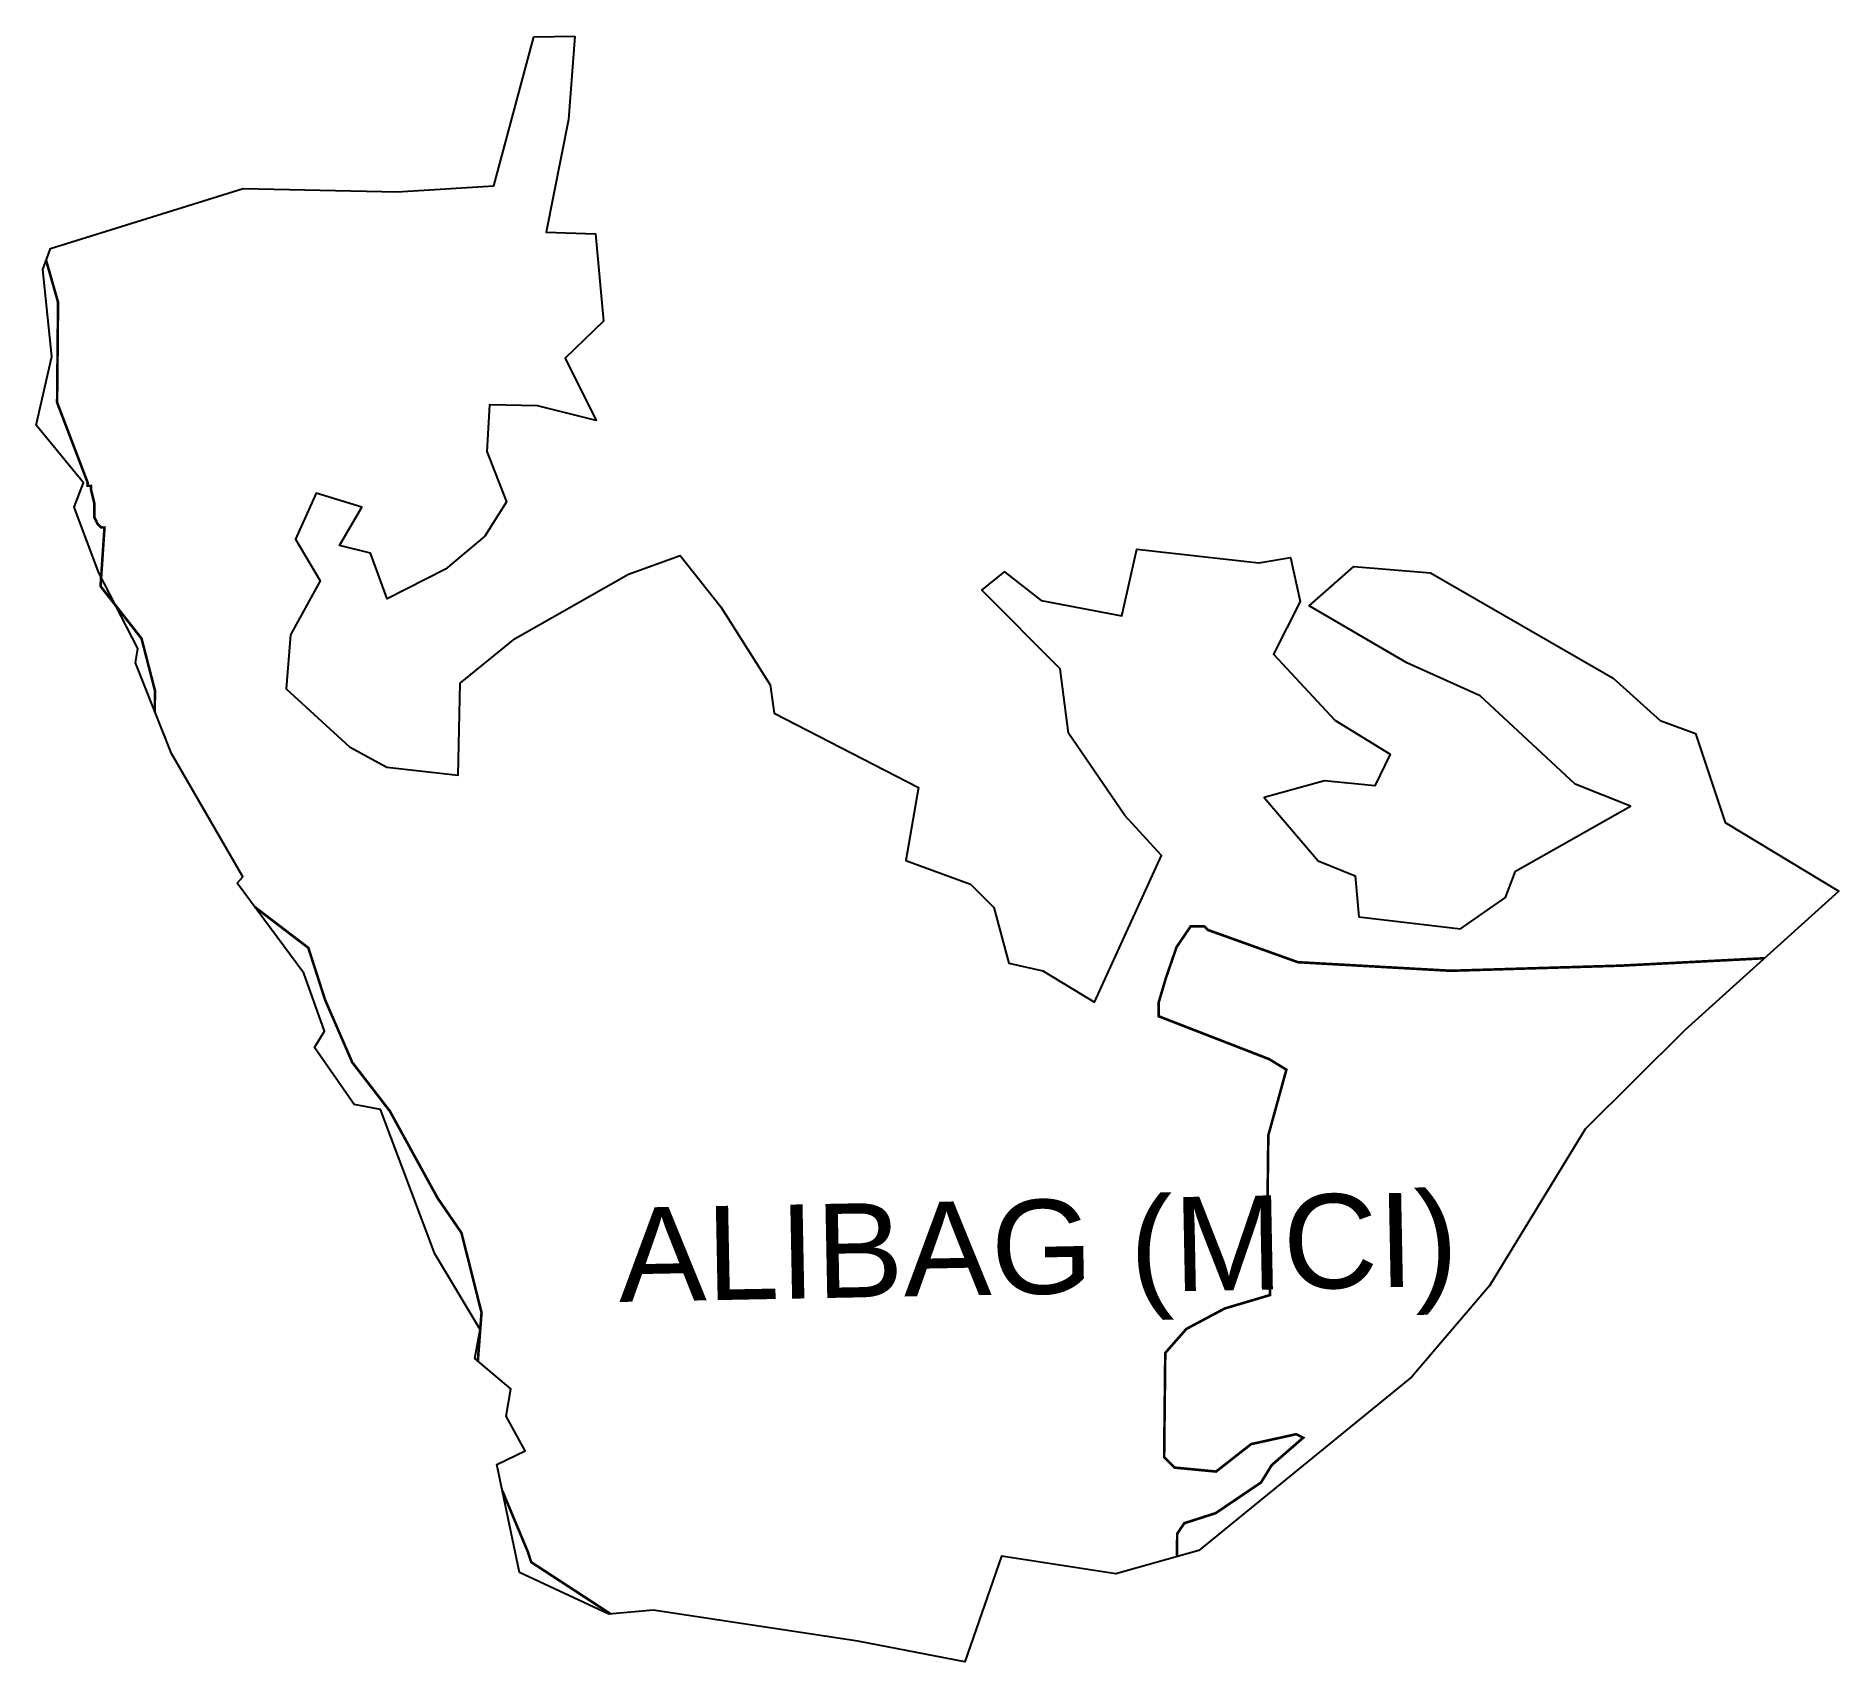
# Model space of a CAD drawing. Header units: metres. Extents: x 274832 to 276916, y 2062182 to 2064062.
import ezdxf

# ---------------------------------------------------------------- set-up
doc = ezdxf.new("R2010")
doc.units = ezdxf.units.M
for name, color, linetype in [('HAZARDS LINE', 1, 'Continuous'), ('village', 3, 'Continuous'), ('VILLAGE NAME', 250, 'Continuous')]:
    doc.layers.add(name, color=color, linetype=linetype)
doc.styles.get("Standard").update_dxf_attribs({"font": 'simplex.shx'})

msp = doc.modelspace()

# ---------------------------------------------------------------- linework, layer by layer
at = {"color": 3, "flags": 128}
msp.add_lwpolyline([(275407.7, 2064060.9), (275454.9, 2064061.6)], dxfattribs=at)
at = {"layer": 'HAZARDS LINE', "lineweight": 0, "const_width": 3}
for points in [[(274969.5, 2063280.8), (274969.7, 2063305.2), (274954.2, 2063365.3), (274906.8, 2063425.7), (274911.4, 2063493.6), (274907.4, 2063493.7), (274903.4, 2063497.7), (274899.5, 2063505.7), (274899.6, 2063521.7), (274895.7, 2063537.8), (274895.8, 2063541.8), (274891.8, 2063541.8), (274891.8, 2063545.8), (274856.6, 2063638.1), (274857.7, 2063754), (274844, 2063802.1)], [(275342.9, 2062530.1), (275347.2, 2062586.2), (275324, 2062678.4), (275296.4, 2062718.6), (275241.3, 2062819), (275197.8, 2062875.4), (275166.4, 2062947.6), (275147, 2063007.8), (275085, 2063055.1)], [(275496.7, 2062237.7), (275404.6, 2062297.8), (275400.7, 2062309.8), (275371.1, 2062380.6)]]:
    msp.add_lwpolyline(points, dxfattribs=at)
at = {"layer": 'HAZARDS LINE', "lineweight": 0}
msp.add_lwpolyline([(276830.4, 2062995.8, 3.01, 3.01, 0), (276663.8, 2062987.2, 3.01, 3.01, 0), (276467.2, 2062981.3, 3.01, 3.01, 0), (276290.8, 2062991.2, 3.01, 3.01, 0), (276187, 2063028.4, 3.01, 3.01, 0), (276183, 2063032.5, 3.01, 3.01, 0), (276166.9, 2063032.7, 3.01, 3.01, 0), (276150.6, 2063008.8, 3.01, 3.01, 0), (276138.2, 2062972.8, 3.01, 3.01, 0), (276129.9, 2062944.8, 3.01, 3.01, 0), (276129.7, 2062928.8, 3.01, 3.01, 0), (276257.5, 2062879.2, 3.01, 3.01, 0), (276277.5, 2062867, 3.01, 3.01, 0), (276256.6, 2062791, 3.01, 3.01, 0), (276255.8, 2062722.8, 3.01, 3.01, 0), (276258.6, 2062606.5, 3.01, 3.01, 0), (276206.3, 2062591, 3.01, 3.01, 0), (276161.9, 2062567.4, 3.01, 3.01, 0), (276137.5, 2062539.6, 3.01, 3.01, 0), (276136.2, 2062419.2, 3.01, 3.01, 0), (276148.1, 2062407.1, 3.01, 3.01, 0), (276196.2, 2062402.5, 3.01, 3.01, 0), (276236.7, 2062434.2, 3.01, 3.01, 0), (276288.9, 2062445.7, 3.01, 3.01, 0), (276296.9, 2062441.6, 3.01, 3.01, 0), (276260.5, 2062409.9, 3.01, 3.01, 0), (276248.2, 2062389.9, 3.01, 3.01, 0), (276195.7, 2062354.4, 3.01, 3.01, 0), (276159.5, 2062342.8, 3.01, 3.01, 0), (276151.3, 2062330.8, 3.01, 3.01, 0), (276151, 2062304.3, 3.01, 3.01, 0)], format="xyseb", dxfattribs=at)
at = {"layer": 'village', "color": 3, "true_color": 0x00ff00}
for points in [[(276314.4, 2063108.5, 0), (276357.1, 2063091.1, 0), (276361.3, 2063043.5, 0), (276478.8, 2063029.7, 0), (276530.8, 2063065.8, 0), (276542.4, 2063096.6, 0), (276675.1, 2063171.6, 0), (276611.3, 2063197.1, 0), (276501.5, 2063299.1, 0), (276416.6, 2063337.3, 0), (276303.7, 2063403.2, 0), (276355.3, 2063448.4, 0), (276444.1, 2063441.2, 0), (276655.1, 2063319.5, 0), (276709.5, 2063270.4, 0), (276750.3, 2063255.7, 0), (276784.5, 2063152.5, 0), (276916.2, 2063073.2, 0), (276738, 2062912.5, 0), (276622.7, 2062798.2, 0), (276512.4, 2062617.1, 0), (276422.4, 2062512, 0), (276176.3, 2062311.4, 0), (276080.4, 2062284.3, 0), (275948.2, 2062304.8, 0), (275905.9, 2062182.5, 0), (275782.1, 2062206.3, 0), (275545.6, 2062242.2, 0), (275494.5, 2062237.5, 0), (275391.2, 2062285.8, 0), (275364.8, 2062410.5, 0), (275397.7, 2062426.5, 0), (275375.6, 2062466.7, 0), (275381.2, 2062498.3, 0), (275339.4, 2062533, 0), (275345.5, 2062566.8, 0), (275293.2, 2062654, 0), (275230.4, 2062820.9, 0), (275199.9, 2062826.8, 0), (275154.1, 2062892.8, 0), (275165.8, 2062911.5, 0), (275141.9, 2062978.4, 0), (275064.6, 2063082.6, 0), (275071.1, 2063089.9, 0), (274988.7, 2063232.5, 0), (274947.1, 2063337.1, 0), (274949.8, 2063353.7, 0), (274904.9, 2063441.1, 0), (274876.2, 2063517.2, 0), (274887.3, 2063545.1, 0), (274832.3, 2063611.8, 0), (274850.5, 2063691.2, 0), (274840.2, 2063791.7, 0), (274849, 2063816, 0), (275071.7, 2063885.5, 0), (275249.5, 2063881.5, 0), (275361.5, 2063888.6, 0), (275407.7, 2064060.9, 0)], [(275454.9, 2064061.6, 0), (275447.8, 2063965, 0), (275421.9, 2063834.9, 0), (275478.9, 2063832.9, 0), (275488.3, 2063732.2, 0), (275443.9, 2063689.4, 0), (275479.6, 2063617.1, 0), (275411.9, 2063634.4, 0), (275356.5, 2063635.5, 0), (275353.5, 2063581.5, 0), (275376.2, 2063523.2, 0), (275351.1, 2063483.7, 0), (275305.6, 2063445.3, 0), (275238.2, 2063411.2, 0), (275219, 2063463.8, 0), (275183.2, 2063472.8, 0), (275208.9, 2063517, 0), (275156.2, 2063533.4, 0), (275132.3, 2063480.2, 0), (275160.7, 2063432.1, 0), (275126.4, 2063369.7, 0), (275121.2, 2063307, 0), (275194.5, 2063240, 0), (275237.9, 2063216.5, 0), (275320.1, 2063207.5, 0), (275322.6, 2063313.7, 0), (275386.1, 2063365.2, 0), (275517, 2063439.6, 0), (275576.9, 2063461.1, 0), (275623.7, 2063402, 0), (275680.8, 2063311.9, 0), (275685.3, 2063279.2, 0), (275852.1, 2063193.2, 0), (275837.5, 2063108.9, 0), (275912.4, 2063081.3, 0), (275939.4, 2063054.5, 0), (275956.8, 2062989.9, 0), (275995.9, 2062981.2, 0), (276055.6, 2062945.2, 0), (276133.3, 2063114.6, 0), (276090.8, 2063160.8, 0), (276025.5, 2063256.1, 0), (276016.1, 2063330.4, 0), (275925.6, 2063421.3, 0), (275951.5, 2063442.2, 0), (275994.2, 2063409.2, 0), (276087.4, 2063391.4, 0), (276104.7, 2063468.4, 0), (276245.7, 2063452.9, 0), (276282.3, 2063458.9, 0), (276293.6, 2063408.1, 0), (276262.7, 2063347.3, 0), (276333.6, 2063271.1, 0), (276397.4, 2063231.7, 0), (276379.8, 2063194.9, 0), (276321.5, 2063200.8, 0), (276251.8, 2063181.6, 0), (276314.4, 2063108.5, 0)]]:
    msp.add_polyline3d(points, dxfattribs=at)

# ---------------------------------------------------------------- texts
at = {"layer": 'VILLAGE NAME', "insert": (275504.3, 2062707.2), "char_height": 108.748, "attachment_point": 1, "rotation": 1.1028}
msp.add_mtext_dynamic_manual_height_columns('{\\fArial|b0|i0|c0|p34;ALIBAG (MCI)}', width=1043.665, gutter_width=543.7, heights=[0], dxfattribs=at)

doc.saveas('drawing.dxf')
